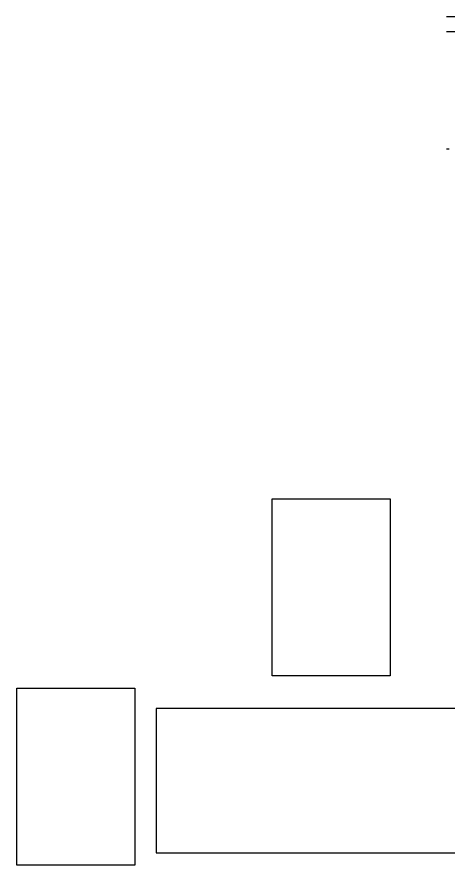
# Model space of a CAD drawing. Header units: millimetres. Extents: x -9564 to 100419, y -25359 to 24346.
# Drawn here: x 111 to 3038, y 18593 to 24346 of the extents above; entities that cross this region are included whole.
import ezdxf

# ---------------------------------------------------------------- set-up
doc = ezdxf.new("R2010")
doc.units = ezdxf.units.MM
doc.header["$LTSCALE"] = 100
doc.layers.add('Maquinas', color=200, linetype='Continuous')

msp = doc.modelspace()

# ---------------------------------------------------------------- linework, layer by layer
for p, q in [((17823.837, 24346.338), (3026.282, 24346.338)), ((17823.837, 24246.338), (3026.282, 24246.338)), ((1844.078, 21076.846), (2644.078, 21076.846)), ((1844.078, 19876.846), (1844.078, 21076.846)), ((2644.078, 21076.846), (2644.078, 19876.846)), ((2644.078, 19876.846), (1844.078, 19876.846)), ((111.163, 19793.252), (911.163, 19793.252)), ((111.163, 18593.252), (111.163, 19793.252)), ((911.163, 19793.252), (911.163, 18593.252)), ((5076.916, 19655.149), (1056.916, 19655.149)), ((1056.916, 19655.149), (1056.916, 18675.149)), ((1056.916, 18675.149), (5076.916, 18675.149)), ((911.163, 18593.252), (111.163, 18593.252))]:
    msp.add_line(p, q)
at = {"layer": 'Maquinas'}
msp.add_line((3026.282, 23451.007), (3045.689, 23451.007), dxfattribs=at)

doc.saveas('drawing.dxf')
